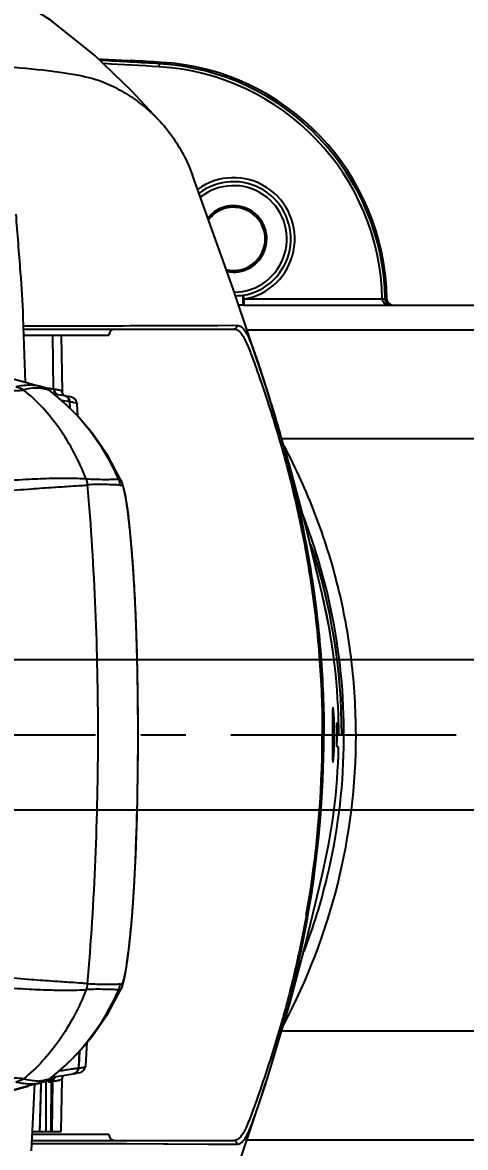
# Model space of a CAD drawing. Header units: millimetres. Extents: x 5828 to 6704, y 123 to 421.
# Drawn here: x 6426.43 to 6430.11, y 192.91 to 202.27 of the extents above; entities that cross this region are included whole.
import ezdxf

# ---------------------------------------------------------------- set-up
doc = ezdxf.new("R2010")
doc.units = ezdxf.units.MM
doc.linetypes.add('CENTER', pattern=[0.6, 0.375, -0.075, 0.075, -0.075])
for name, color, linetype in [('中心线', 7, 'Continuous'), ('外形图', 7, 'Continuous'), ('尺寸标注', 7, 'Continuous')]:
    doc.layers.add(name, color=color, linetype=linetype)
doc.styles.add('微软雅黑', font='msyh.ttc', dxfattribs={"height": 1.5})
doc.dimstyles.new('尺寸标注_1_20比例', dxfattribs={"dimtxt": 1.5, "dimasz": 1.25, "dimexe": 0.5, "dimexo": 0.4, "dimgap": 0.5, "dimtad": 1, "dimdec": 1, "dimlfac": 20, "dimdsep": 46, "dimtxsty": '微软雅黑', "dimcen": 0.09, "dimadec": 0, "dimazin": 0, "dimtp": 0.01, "dimtm": 0.01, "dimtfac": 1, "dimtdec": 1, "dimtofl": 0, "dimtmove": 0, "dimatfit": 3, "dimfxl": 1, "dimtolj": 1, "dimarcsym": 0})

# ---------------------------------------------------------------- blocks, each defined once
blk = doc.blocks.new('*D805')
at = {"layer": 'Defpoints', "color": 0}
for p in [(6422.8098, 207.0919), (6422.8098, 204.1861), (6419.9348, 196.9649)]:
    blk.add_point(p, dxfattribs=at)
at = {"layer": '尺寸标注', "color": 0, "lineweight": -2}
for p, q in [((6419.9348, 197.3649), (6419.9348, 207.5919)), ((6422.8098, 204.5861), (6422.8098, 207.5919)), ((6418.6848, 207.0919), (6417.4348, 207.0919)), ((6424.0598, 207.0919), (6429.9654, 207.0919))]:
    blk.add_line(p, q, dxfattribs=at)
at = {"layer": '尺寸标注', "color": 0}
for points in [[(6418.6848, 206.8836), (6418.6848, 207.3002), (6419.9348, 207.0919)], [(6424.0598, 207.3002), (6424.0598, 206.8836), (6422.8098, 207.0919)]]:
    blk.add_solid(points, dxfattribs=at)
at = {"layer": '尺寸标注', "color": 0, "insert": (6427.6376, 208.355), "char_height": 1.5, "attachment_point": 5, "style": '微软雅黑'}
blk.add_mtext('\\A1;57.5', dxfattribs=at)
blk = doc.blocks.new('*D806')
at = {"layer": 'Defpoints', "color": 0}
for p in [(6419.9348, 196.9649), (6419.9348, 195.7149), (6438.1534, 195.7149)]:
    blk.add_point(p, dxfattribs=at)
at = {"layer": '尺寸标注', "color": 0, "lineweight": -2}
for p, q in [((6438.1534, 198.2149), (6438.1534, 199.4649)), ((6420.3348, 196.9649), (6438.6534, 196.9649)), ((6420.3348, 195.7149), (6438.6534, 195.7149)), ((6438.1534, 194.4649), (6438.1534, 190.1465))]:
    blk.add_line(p, q, dxfattribs=at)
at = {"layer": '尺寸标注', "color": 0}
for points in [[(6437.9451, 198.2149), (6438.3618, 198.2149), (6438.1534, 196.9649)], [(6438.3618, 194.4649), (6437.9451, 194.4649), (6438.1534, 195.7149)]]:
    blk.add_solid(points, dxfattribs=at)
at = {"layer": '尺寸标注', "color": 0, "insert": (6436.8778, 191.6807), "char_height": 1.5, "attachment_point": 5, "rotation": 90, "style": '微软雅黑'}
blk.add_mtext('\\A1;25', dxfattribs=at)

msp = doc.modelspace()

# ---------------------------------------------------------------- linework, layer by layer
at = {"layer": '中心线', "linetype": 'CENTER', "ltscale": 5}
msp.add_line((6392.1624, 196.3399), (6436.3067, 196.3399), dxfattribs=at)
at = {"layer": '外形图', "color": 7, "linetype": 'Continuous'}
for p, q in [((6427.2933, 201.946), (6427.2823, 201.9466)), ((6427.3066, 201.9453), (6427.2933, 201.946)), ((6427.3173, 201.9449), (6427.3066, 201.9453)), ((6427.3323, 201.9446), (6427.3362, 201.9484)), ((6427.5671, 201.8971), (6427.5686, 201.922)), ((6427.5817, 201.9339), (6427.5686, 201.922)), ((6428.2717, 199.9131), (6428.2285, 199.9131)), ((6428.2661, 199.9957), (6428.2717, 199.9631)), ((6428.2717, 199.9631), (6428.2717, 199.9131)), ((6429.4218, 199.9631), (6428.2717, 199.9631)), ((6428.2717, 199.9131), (6429.4955, 199.9131)), ((6429.5079, 199.9149), (6429.5097, 199.9149)), ((6429.5097, 199.9149), (6431.9598, 199.9149)), ((6426.4532, 199.2703), (6426.4346, 199.8152)), ((6426.4349, 199.8113), (6426.4348, 199.815)), ((6426.4372, 199.7407), (6428.2115, 199.7462)), ((6427.7621, 199.7437), (6428.0531, 199.7451)), ((6428.0531, 199.7451), (6428.2115, 199.7462)), ((6426.438, 199.7149), (6428.1873, 199.7149)), ((6426.4397, 199.6649), (6427.1474, 199.6649)), ((6426.6878, 199.2139), (6426.6801, 199.6649)), ((6426.7508, 199.6649), (6426.759, 199.1936)), ((6428.2968, 199.7087), (6431.9598, 199.7087)), ((6426.5322, 199.2487), (6426.2904, 199.3142)), ((6426.5737, 199.2228), (6426.5734, 199.2229)), ((6426.5737, 199.2228), (6426.5734, 199.2228)), ((6426.6142, 199.226), (6426.6141, 199.226)), ((6426.6171, 199.2249), (6426.6141, 199.226)), ((6426.6151, 199.2156), (6426.615, 199.2156)), ((6426.6152, 199.2158), (6426.6151, 199.2158)), ((6426.6172, 199.2248), (6426.6171, 199.2249)), ((6426.6556, 199.2031), (6426.6554, 199.2032)), ((6426.6556, 199.2031), (6426.6554, 199.2032)), ((6426.6611, 199.1999), (6426.6614, 199.1997)), ((6426.6611, 199.1998), (6426.6614, 199.1997)), ((6426.6614, 199.1997), (6426.6614, 199.1997)), ((6426.7778, 199.16), (6426.6927, 199.1734)), ((6426.759, 199.1937), (6426.7591, 199.1932)), ((6426.7602, 199.184), (6426.7591, 199.1932)), ((6426.7738, 199.1606), (6426.7602, 199.184)), ((6426.7524, 199.1224), (6426.8226, 199.1118)), ((6426.8244, 199.0538), (6426.8226, 199.1118)), ((6426.8843, 199.0935), (6426.8846, 199.0933)), ((6426.8845, 199.0935), (6426.8845, 199.0933)), ((6426.8878, 198.9913), (6426.8846, 199.0933)), ((6428.5846, 198.8032), (6431.9598, 198.8032)), ((6426.9596, 198.4665), (6426.9588, 198.4665)), ((6426.9717, 198.4188), (6426.9709, 198.4188)), ((6427.2509, 198.4537), (6427.2509, 198.4537)), ((6427.3707, 197.3402), (6427.3709, 197.3402)), ((6429.045, 196.4399), (6429.0588, 196.4399)), ((6427.3908, 196.3399), (6427.391, 196.3399)), ((6429.0241, 196.3399), (6429.0463, 196.3399)), ((6429.0853, 196.3399), (6429.2037, 196.3399)), ((6429.0588, 196.2399), (6429.045, 196.2399)), ((6427.3705, 195.3396), (6427.3706, 195.3396)), ((6426.9583, 194.2199), (6426.9591, 194.2199)), ((6426.9704, 194.2676), (6426.9712, 194.2675)), ((6427.2505, 194.2273), (6427.2506, 194.2274)), ((6428.5846, 193.8767), (6431.9598, 193.8767)), ((6426.9562, 193.5849), (6426.9655, 193.7816)), ((6426.9014, 193.7065), (6426.8951, 193.5663)), ((6426.9017, 193.7065), (6426.8961, 193.5876)), ((6426.8464, 193.5589), (6426.8412, 193.5581)), ((6426.8942, 193.5663), (6426.8906, 193.5657)), ((6426.9559, 193.5849), (6426.9559, 193.5849)), ((6426.589, 193.4622), (6426.5807, 193.4614)), ((6426.5812, 193.4612), (6426.5808, 193.4612)), ((6426.589, 193.4622), (6426.5812, 193.4612)), ((6426.582, 193.4462), (6426.6103, 193.4544)), ((6426.6117, 193.4662), (6426.6083, 193.4656)), ((6426.6118, 193.4661), (6426.6085, 193.4654)), ((6426.6103, 193.4544), (6426.6135, 193.4555)), ((6426.6103, 193.4544), (6426.6103, 193.4544)), ((6426.6136, 193.4556), (6426.6135, 193.4555)), ((6426.6242, 193.4603), (6426.6241, 193.4419)), ((6426.6546, 193.4783), (6426.655, 193.4784)), ((6426.661, 193.4819), (6426.6607, 193.4817)), ((6426.661, 193.4819), (6426.6607, 193.4817)), ((6426.661, 193.4819), (6426.661, 193.4819)), ((6426.6792, 193.4549), (6426.6721, 193.0399)), ((6426.6752, 193.4906), (6426.8495, 193.5189)), ((6426.6849, 193.4557), (6426.6792, 193.4549)), ((6426.7513, 193.0399), (6426.759, 193.4776)), ((6426.7591, 193.4799), (6426.759, 193.4776)), ((6426.7591, 193.4799), (6426.7625, 193.4943)), ((6426.7625, 193.4943), (6426.7706, 193.5061)), ((6426.853, 193.5195), (6426.8683, 193.522)), ((6426.5507, 193.438), (6426.2898, 193.3674)), ((6426.503, 192.8785), (6426.5308, 193.4385)), ((6426.5386, 193.4347), (6426.5824, 193.4409)), ((6426.5717, 193.0399), (6426.5835, 193.4422)), ((6426.5764, 193.4449), (6426.582, 193.4462)), ((6426.5824, 193.441), (6426.5823, 193.4371)), ((6426.5824, 193.441), (6426.5835, 193.4422)), ((6427.1475, 193.0149), (6426.5098, 193.0149)), ((6426.511, 193.0399), (6426.7514, 193.0399)), ((6426.5073, 192.9649), (6428.1873, 192.9649)), ((6426.9881, 192.9392), (6428.2115, 192.9336)), ((6427.2957, 192.9384), (6427.9736, 192.9353)), ((6427.9736, 192.9353), (6428.2114, 192.9338)), ((6428.2967, 192.9712), (6431.9598, 192.9712))]:
    msp.add_line(p, q, dxfattribs=at)
for points in [[(6427.5967, 201.4158), (6427.3393, 201.6952), (6427.0302, 201.9897), (6426.6677, 202.2821), (6426.2682, 202.5412)], [(6427.3286, 201.9445), (6427.329, 201.9445), (6427.3289, 201.9445), (6427.3274, 201.9446), (6427.3249, 201.9446), (6427.3215, 201.9447), (6427.3173, 201.9449)], [(6428.9213, 197.5091), (6428.8667, 197.7403), (6428.7829, 198.0853), (6428.6529, 198.5749), (6428.4559, 199.233), (6428.1827, 200.0499), (6427.8435, 200.9941)], [(6426.4533, 199.7407), (6426.7863, 199.7408), (6427.0419, 199.7412), (6427.2622, 199.7417), (6427.7621, 199.7437)], [(6426.4772, 199.2637), (6426.4, 199.2849), (6426.3433, 199.3011), (6426.3238, 199.3068)], [(6426.5745, 199.2378), (6426.5667, 199.2397), (6426.5534, 199.2431), (6426.5322, 199.2487)], [(6426.6142, 199.226), (6426.5809, 199.2362), (6426.5742, 199.2379)], [(6426.6614, 199.1996), (6426.6375, 199.2154), (6426.6172, 199.2248)], [(6427.2509, 198.4537), (6427.142, 198.658), (6427.0114, 198.8465), (6426.8866, 198.9928), (6426.7605, 199.1164), (6426.6614, 199.1997)], [(6426.8844, 199.0932), (6426.8716, 199.1262), (6426.8546, 199.1402), (6426.8412, 199.1462), (6426.828, 199.1503), (6426.8124, 199.154), (6426.7934, 199.1575), (6426.7811, 199.1595)], [(6426.9597, 198.4664), (6426.9594, 198.4664), (6426.959, 198.4665), (6426.9587, 198.4665)], [(6427.3709, 197.3402), (6427.3614, 197.5462), (6427.3504, 197.7252), (6427.3369, 197.8968), (6427.3211, 198.0597), (6427.3048, 198.1961), (6427.2904, 198.2937), (6427.2784, 198.3597), (6427.2674, 198.4067), (6427.2552, 198.4439), (6427.2509, 198.4537)], [(6427.391, 196.3399), (6427.3889, 196.6653), (6427.3819, 197.0134), (6427.3709, 197.3402)], [(6427.3706, 195.3396), (6427.3816, 195.6623), (6427.3887, 196.0111), (6427.391, 196.3399)], [(6427.2506, 194.2274), (6427.2541, 194.2356), (6427.2662, 194.2714), (6427.2769, 194.3157), (6427.2884, 194.3769), (6427.3018, 194.4649), (6427.3178, 194.5942), (6427.3346, 194.7608), (6427.3492, 194.9427), (6427.3608, 195.1275), (6427.3706, 195.3396)], [(6427.8435, 191.6857), (6428.1765, 192.6122), (6428.4558, 193.4464), (6428.6531, 194.1056), (6428.7829, 194.5945), (6428.8667, 194.9397), (6428.9213, 195.1707)], [(6426.661, 193.4819), (6426.7596, 193.5647), (6426.886, 193.6885), (6427.0113, 193.8352), (6427.142, 194.0237), (6427.2506, 194.2274)], [(6426.9583, 194.2198), (6426.9586, 194.2198), (6426.9589, 194.2199), (6426.9592, 194.2199)], [(6426.8683, 193.522), (6426.8897, 193.5263), (6426.9075, 193.531), (6426.9233, 193.5372), (6426.9425, 193.5519), (6426.9559, 193.5849)], [(6426.5835, 193.4422), (6426.5837, 193.4446), (6426.5856, 193.4548)], [(6426.6136, 193.4556), (6426.6356, 193.4654), (6426.6611, 193.482)], [(6426.3248, 193.3751), (6426.3445, 193.3809), (6426.4009, 193.397), (6426.4771, 193.418)], [(6426.5507, 193.438), (6426.5671, 193.4424), (6426.5798, 193.4457), (6426.5824, 193.4463)], [(6426.9848, 192.9392), (6427.1174, 192.9389), (6427.2957, 192.9384)]]:
    msp.add_lwpolyline(points, dxfattribs=at)
for centre, radius, start, end in [((6423.9348, 142.0448), 59.9952, 86.801519, 87.007354), ((6423.9348, 142.0448), 59.9873, 86.527142, 86.993899), ((6423.9348, 142.0448), 59.9623, 86.527209, 86.966586), ((6427.4477, 204.9106), 2.9686, 266.80504, 267.17416), ((6427.3913, 203.7717), 1.8283, 267.17982, 267.63184), ((6427.3593, 203.0134), 1.0693, 267.66736, 267.8347), ((6427.3316, 202.1563), 0.2118, 268.67805, 269.07819), ((6427.3302, 202.0722), 0.1277, 269.07233, 269.64385), ((6427.3309, 201.9196), 0.0251, 86.74131, 95.01243), ((6423.9348, 142.0448), 60, 86.515409, 86.750135), ((6427.4476, 199.9261), 1.9746, 1.07283, 86.53209), ((6427.4476, 199.9261), 1.9996, 1.04273, 86.52986), ((6427.4602, 199.938), 1.9996, 0.75251, 86.51978), ((6428.1848, 200.4649), 0.5093, 279.8203, 126.01324), ((6428.1848, 200.4649), 0.4762, 279.8203, 127.27483), ((6428.1848, 200.4649), 0.4432, 270.90348, 128.65277), ((6428.1848, 200.4649), 0.2765, 258.37821, 140.9535), ((6428.1848, 200.4649), 0.2629, 256.63967, 142.6363), ((6428.1841, 201.0207), 1.0283, 270.98584, 274.56974), ((6429.5096, 199.9649), 0.05, 180.74026, 254.37678), ((6429.5097, 199.9653), 0.0504, 254.40783, 269.92025), ((6427.1974, 199.6649), 0.05, 90, 180), ((6426.4939, 198.8939), 0.3533, 81.37139, 86.0368), ((6426.4972, 198.9176), 0.3294, 76.49255, 81.3238), ((6426.5402, 198.9013), 0.3232, 76.59833, 84.05576), ((6426.5632, 199.0852), 0.1497, 68.90397, 70.0928), ((6426.5633, 199.0854), 0.1495, 59.64027, 68.90337), ((6426.5632, 199.0846), 0.1503, 52.06478, 68.94651), ((6425.2431, 188.82), 10.494, 82.29069, 82.4503), ((6426.5631, 199.0851), 0.1498, 52.04375, 59.63539), ((6426.5461, 198.9253), 0.2986, 68.55342, 71.72636), ((6425.503, 197.7239), 1.8752, 51.87074, 52.07266), ((6425.4783, 197.6965), 1.9121, 23.66091, 51.79502), ((6426.6104, 198.6767), 0.5428, 81.34873, 81.80116), ((6426.7411, 199.2128), 0.0486, 236.12947, 249.34687), ((6426.6616, 198.4234), 0.7458, 81.00493, 81.2776), ((6426.8199, 198.4058), 0.1516, 4.90713, 23.62121), ((6426.8207, 198.406), 0.1515, 4.86805, 23.5), ((6402.3647, 196.3455), 24.6934, 359.99451, 4.8162), ((6427.0909, 198.4038), 0.1511, 4.83812, 23.43957), ((6422.3776, 197.5352), 4.9709, 6.99661, 7.15416), ((6421.3922, 197.4161), 5.9635, 5.81849, 6.97947), ((6424.0316, 196.3394), 5.0723, 13.67726, 21.2366), ((6419.4106, 197.2085), 7.956, 5.18263, 5.85876), ((6417.9523, 197.0732), 9.4204, 4.75555, 5.20111), ((6417.4862, 197.0339), 9.8882, 4.2278, 4.7584), ((6424.0598, 196.3399), 5.0254, 0, 18.36811), ((6417.4972, 197.0348), 9.8772, 3.79143, 4.22746), ((6416.9869, 197.0012), 10.3886, 3.17634, 3.79037), ((6414.7109, 196.8733), 12.6682, 2.82532, 3.18344), ((6411.2611, 196.7032), 16.1222, 2.46111, 2.82472), ((6424.0683, 196.3408), 4.9916, 1.13842, 13.53469), ((6424.0598, 196.3399), 5.0005, 8.06558, 13.52131), ((6424.0376, 196.3411), 5.0661, 13.42219, 13.67461), ((6424.0312, 196.3398), 5.0726, 1.1593, 13.42005), ((6408.5351, 196.5843), 18.8508, 2.29822, 2.46649), ((6401.7579, 196.3114), 25.6334, 2.07765, 2.30018), ((6402.6054, 196.3417), 24.7855, 1.66324, 2.07857), ((6402.8287, 196.3489), 24.562, 1.35247, 1.66161), ((6402.5672, 196.3428), 24.8236, 0.92699, 1.35235), ((6402.3958, 196.3399), 24.995, 0.64131, 0.92724), ((6402.4865, 196.3407), 24.9043, 0.27014, 0.64196), ((6402.8687, 196.3426), 24.5221, 359.99373, 0.26992), ((6423.5263, 196.3399), 5.5196, 358.96222, 1.03778), ((6424.0598, 196.3399), 5.0005, 0, 1.14877), ((6424.0474, 196.3402), 5.0563, 359.9971, 1.15871), ((6402.3647, 196.3465), 24.6934, 355.17063, 359.99233), ((6402.5304, 196.3444), 24.8604, 357.68356, 359.98962), ((6424.0693, 196.3401), 5.1345, 332.00008, 359.9977), ((6420.3845, 196.3421), 8.5389, 349.86768, 359.98544), ((6420.3249, 196.342), 8.611, 349.95434, 359.9863), ((6424.0487, 196.3396), 5.0551, 358.84277, 0.00361), ((6424.0687, 196.3391), 4.9912, 346.46231, 358.86135), ((6424.0314, 196.34), 5.0724, 346.53296, 358.84193), ((6408.5817, 196.0977), 18.804, 357.51776, 357.68925), ((6411.4581, 195.9713), 15.9249, 357.13407, 357.52383), ((6414.7812, 195.8055), 12.5977, 356.81639, 357.1315), ((6424.0301, 196.3408), 5.0738, 339.18882, 346.5275), ((6417.0442, 195.6778), 10.3311, 356.11567, 356.82681), ((6417.4877, 195.6482), 9.8866, 355.77357, 356.11243), ((6417.512, 195.6465), 9.8622, 355.07707, 355.77332), ((6418.4899, 195.5613), 8.8806, 354.57457, 355.08318), ((6419.8117, 195.4342), 7.5527, 353.94747, 354.58665), ((6421.7401, 195.2257), 5.6131, 352.86915, 353.98809), ((6422.5417, 195.1266), 4.8053, 352.70795, 352.8548), ((6425.4779, 194.9853), 1.9121, 308.20246, 336.32579), ((6426.8194, 194.2806), 0.1516, 336.3664, 355.07934), ((6426.8202, 194.2804), 0.1515, 336.49163, 355.1192), ((6427.0904, 194.2777), 0.1512, 336.54795, 355.14871), ((6426.5457, 193.7827), 0.3234, 272.38393, 276.23274), ((6426.545, 193.7871), 0.3279, 277.70351, 281.16695), ((6426.5625, 193.5964), 0.1498, 288.59676, 290.51546), ((6426.5625, 193.5971), 0.1505, 289.83303, 307.91385), ((6426.5626, 193.5962), 0.1496, 290.51606, 300.34853), ((6426.5507, 193.7606), 0.3008, 286.49035, 290.20559), ((6426.5625, 193.5964), 0.1498, 300.35333, 307.94606), ((6425.5028, 194.9577), 1.8751, 307.91445, 308.12681), ((6426.7122, 193.2792), 0.1796, 105.80091, 107.87536), ((6426.1171, 197.2171), 3.804, 278.36095, 278.49736), ((6426.647, 193.8207), 0.3663, 281.738, 282.45941), ((6426.6937, 193.6267), 0.1666, 284.54366, 286.62153), ((6426.7381, 194.2226), 0.7125, 278.80542, 279.08539), ((6426.5033, 193.7645), 0.3279, 277.88073, 282.88505), ((6426.6371, 193.4407), 0.0547, 174.24398, 179.74786), ((6427.1975, 193.0149), 0.05, 180, 270)]:
    msp.add_arc(centre, radius, start, end, dxfattribs=at)
for points, knots in [([(6425.765, 201.9223), (6425.9163, 201.9176), (6426.1945, 201.906), (6426.5259, 201.8806), (6426.7524, 201.8519), (6426.9237, 201.8232), (6427.0683, 201.7872), (6427.1837, 201.7343), (6427.2533, 201.6966), (6427.3194, 201.6571), (6427.4022, 201.599), (6427.4974, 201.5209), (6427.5657, 201.4514), (6427.5967, 201.4158)], [0, 0, 0, 0, 0.231193, 0.425523, 0.507801, 0.57977, 0.691225, 0.73391, 0.773368, 0.812166, 0.851547, 0.927789, 1, 1, 1, 1]), ([(6427.3189, 201.9448), (6427.3196, 201.9448), (6427.3222, 201.9447), (6427.3248, 201.9446), (6427.3267, 201.9446)], [0, 0, 0, 0, 0.285745, 1, 1, 1, 1]), ([(6427.3294, 201.9445), (6427.3298, 201.9445), (6427.3308, 201.9445), (6427.3318, 201.9444), (6427.3323, 201.9446)], [0, 0, 0, 0, 0.40242, 1, 1, 1, 1]), ([(6427.5967, 201.4158), (6427.623, 201.3855), (6427.7241, 201.257), (6427.8011, 201.1098), (6427.8435, 200.9941)], [0, 0, 0, 0, 0.245581, 1, 1, 1, 1]), ([(6426.4348, 199.815), (6426.4304, 199.9396), (6426.4114, 200.2247), (6426.3877, 200.5094), (6426.3751, 200.6699)], [0, 0, 0, 0, 0.43637, 1, 1, 1, 1]), ([(6428.2717, 199.9131), (6428.2707, 199.9131), (6428.2687, 199.9167), (6428.2673, 199.9224), (6428.2658, 199.9317), (6428.2645, 199.9474), (6428.264, 199.969), (6428.2649, 199.9868), (6428.2661, 199.9957)], [0, 0, 0, 0, 0.036842, 0.116271, 0.231178, 0.364121, 0.682225, 1, 1, 1, 1]), ([(6429.4218, 199.9631), (6429.4221, 199.9585), (6429.4237, 199.9495), (6429.4332, 199.9349), (6429.4499, 199.9226), (6429.4723, 199.9148), (6429.4878, 199.9131), (6429.4955, 199.9131)], [0, 0, 0, 0, 0.140908, 0.274872, 0.524716, 0.76424, 1, 1, 1, 1]), ([(6429.4468, 199.9625), (6429.4467, 199.9626), (6429.4459, 199.9625), (6429.4445, 199.9628), (6429.4422, 199.9628), (6429.4377, 199.9629), (6429.4308, 199.963), (6429.425, 199.9631), (6429.4218, 199.9631)], [0, 0, 0, 0, 0.022954, 0.08209, 0.17543, 0.299812, 0.622348, 1, 1, 1, 1]), ([(6429.4955, 199.9131), (6429.4848, 199.9131), (6429.4592, 199.9222), (6429.4471, 199.9483), (6429.4468, 199.9625)], [0, 0, 0, 0, 0.430866, 1, 1, 1, 1]), ([(6428.2115, 199.7462), (6428.2135, 199.7391), (6428.21, 199.7223), (6428.1945, 199.7147), (6428.1872, 199.7149)], [0, 0, 0, 0, 0.500734, 1, 1, 1, 1]), ([(6428.2114, 199.7461), (6428.221, 199.7462), (6428.2425, 199.7414), (6428.2715, 199.7152), (6428.2994, 199.6686), (6428.3316, 199.5948), (6428.3719, 199.4843), (6428.4239, 199.3286), (6428.4886, 199.1247), (6428.5628, 198.8772), (6428.6401, 198.5967), (6428.74, 198.1887), (6428.8426, 197.6564), (6428.9191, 197.0024), (6428.9362, 196.561), (6428.9362, 196.3399)], [0, 0, 0, 0, 0.008098, 0.017872, 0.032282, 0.054045, 0.086222, 0.13224, 0.193529, 0.268046, 0.351818, 0.440825, 0.625025, 0.812092, 1, 1, 1, 1]), ([(6428.1876, 199.7149), (6428.1972, 199.7149), (6428.2187, 199.7097), (6428.2477, 199.6832), (6428.2759, 199.6365), (6428.3089, 199.563), (6428.3505, 199.4536), (6428.4048, 199.3004), (6428.4722, 199.1003), (6428.5487, 198.8574), (6428.6274, 198.5811), (6428.728, 198.1773), (6428.8301, 197.6489), (6428.9063, 196.9988), (6428.9233, 196.5599), (6428.9233, 196.3399)], [0, 0, 0, 0, 0.008197, 0.018122, 0.03273, 0.054705, 0.087038, 0.133022, 0.193932, 0.267845, 0.351123, 0.439911, 0.62421, 0.811618, 1, 1, 1, 1]), ([(6425.4188, 199.2388), (6425.5737, 199.223), (6425.783, 199.2058), (6426.0349, 199.2003), (6426.164, 199.1997), (6426.2642, 199.2004), (6426.3407, 199.202), (6426.3961, 199.2041), (6426.4263, 199.2065), (6426.438, 199.2082)], [0, 0, 0, 0, 0.45761, 0.616407, 0.740426, 0.837046, 0.911019, 0.965181, 1, 1, 1, 1]), ([(6426.5183, 199.2464), (6426.5074, 199.2472), (6426.4587, 199.2484), (6426.4101, 199.2417), (6426.373, 199.2347)], [0, 0, 0, 0, 0.224769, 1, 1, 1, 1]), ([(6426.5734, 199.2229), (6426.5627, 199.224), (6426.5171, 199.2264), (6426.4712, 199.2187), (6426.438, 199.2082)], [0, 0, 0, 0, 0.23657, 1, 1, 1, 1]), ([(6426.9597, 198.4664), (6426.9002, 198.6149), (6426.7581, 198.8876), (6426.5511, 199.1177), (6426.438, 199.2082)], [0, 0, 0, 0, 0.524863, 1, 1, 1, 1]), ([(6426.6397, 199.2089), (6426.6337, 199.2108), (6426.6256, 199.2132), (6426.6173, 199.2152), (6426.6152, 199.2158)], [0, 0, 0, 0, 0.744883, 1, 1, 1, 1]), ([(6426.6879, 199.214), (6426.685, 199.2144), (6426.6727, 199.2162), (6426.6604, 199.2179), (6426.6508, 199.2192)], [0, 0, 0, 0, 0.230824, 1, 1, 1, 1]), ([(6426.6879, 199.214), (6426.688, 199.2052), (6426.6925, 199.1887), (6426.7042, 199.1766), (6426.7105, 199.1725)], [0, 0, 0, 0, 0.541168, 1, 1, 1, 1]), ([(6426.7292, 199.2067), (6426.7266, 199.2073), (6426.7143, 199.2098), (6426.7019, 199.2119), (6426.6921, 199.2133)], [0, 0, 0, 0, 0.213935, 1, 1, 1, 1]), ([(6426.6921, 199.2133), (6426.6921, 199.2088), (6426.6943, 199.193), (6426.7046, 199.1787), (6426.714, 199.1724)], [0, 0, 0, 0, 0.282787, 1, 1, 1, 1]), ([(6426.7448, 199.2027), (6426.7437, 199.2031), (6426.7385, 199.2046), (6426.7333, 199.2058), (6426.7292, 199.2067)], [0, 0, 0, 0, 0.218121, 1, 1, 1, 1]), ([(6426.759, 199.1937), (6426.759, 199.1943), (6426.7571, 199.1988), (6426.752, 199.2002), (6426.7483, 199.2015)], [0, 0, 0, 0, 0.151742, 1, 1, 1, 1]), ([(6426.8188, 199.1124), (6426.8185, 199.1236), (6426.8101, 199.1465), (6426.7886, 199.1582), (6426.7778, 199.16)], [0, 0, 0, 0, 0.50599, 1, 1, 1, 1]), ([(6426.8225, 199.1118), (6426.8222, 199.1231), (6426.8136, 199.1461), (6426.792, 199.1578), (6426.7811, 199.1595)], [0, 0, 0, 0, 0.506078, 1, 1, 1, 1]), ([(6426.8226, 199.1118), (6426.8314, 199.1104), (6426.8467, 199.1079), (6426.8663, 199.1034), (6426.8781, 199.0998), (6426.8843, 199.0955), (6426.8845, 199.0935)], [0, 0, 0, 0, 0.407289, 0.710301, 0.904307, 1, 1, 1, 1]), ([(6429.2037, 196.3399), (6429.2026, 196.5483), (6429.1789, 196.9653), (6429.0644, 197.5809), (6428.8774, 198.178), (6428.7039, 198.5573), (6428.6072, 198.7413)], [0, 0, 0, 0, 0.250271, 0.500398, 0.75033, 1, 1, 1, 1]), ([(6425.2779, 198.2917), (6425.5067, 198.3054), (6425.8337, 198.3308), (6426.2417, 198.3652), (6426.4845, 198.3853), (6426.6749, 198.3985), (6426.8143, 198.407), (6426.9072, 198.413), (6426.9544, 198.4162), (6426.9709, 198.4188)], [0, 0, 0, 0, 0.405017, 0.579436, 0.723659, 0.835452, 0.916672, 0.970446, 1, 1, 1, 1]), ([(6426.9587, 198.4665), (6426.9411, 198.4684), (6426.8923, 198.4711), (6426.7973, 198.4734), (6426.657, 198.4713), (6426.4676, 198.4641), (6426.2279, 198.4474), (6425.8267, 198.4121), (6425.5057, 198.3823), (6425.2807, 198.3679)], [0, 0, 0, 0, 0.031559, 0.087143, 0.169548, 0.281624, 0.425138, 0.597973, 1, 1, 1, 1]), ([(6427.2296, 198.4639), (6427.2114, 198.4637), (6427.1722, 198.4621), (6427.1092, 198.4619), (6427.0374, 198.4623), (6426.9866, 198.4649), (6426.9597, 198.4664)], [0, 0, 0, 0, 0.202224, 0.435226, 0.699986, 1, 1, 1, 1]), ([(6427.2415, 198.4165), (6427.2228, 198.4182), (6427.1827, 198.4198), (6427.1189, 198.4214), (6427.0477, 198.4218), (6426.9978, 198.4203), (6426.9717, 198.4188)], [0, 0, 0, 0, 0.209227, 0.445562, 0.709233, 1, 1, 1, 1]), ([(6427.2509, 198.4537), (6427.2494, 198.457), (6427.247, 198.4622), (6427.2385, 198.467), (6427.233, 198.4642), (6427.2296, 198.4639)], [0, 0, 0, 0, 0.398375, 0.617958, 1, 1, 1, 1]), ([(6427.2415, 198.4165), (6427.2438, 198.4163), (6427.2482, 198.4169), (6427.2547, 198.4166), (6427.2593, 198.4122), (6427.2653, 198.4022), (6427.2722, 198.3802), (6427.2809, 198.3434), (6427.2902, 198.2922), (6427.3002, 198.2276), (6427.3066, 198.1801), (6427.3098, 198.1543)], [0, 0, 0, 0, 0.024024, 0.04823, 0.064646, 0.088968, 0.171976, 0.306181, 0.491404, 0.72413, 1, 1, 1, 1]), ([(6429.012, 196.5649), (6429.0116, 196.5649), (6429.011, 196.5629), (6429.0104, 196.5601), (6429.0098, 196.5545), (6429.0091, 196.5434), (6429.0084, 196.5246), (6429.0079, 196.497), (6429.0076, 196.4634), (6429.0075, 196.4249), (6429.0071, 196.3833), (6429.0068, 196.3545), (6429.0068, 196.3399)], [0, 0, 0, 0, 0.005914, 0.020607, 0.044528, 0.077604, 0.169872, 0.294038, 0.445253, 0.617831, 0.805375, 1, 1, 1, 1]), ([(6429.0235, 196.3399), (6429.0235, 196.3546), (6429.0236, 196.3833), (6429.0232, 196.425), (6429.0216, 196.4634), (6429.0199, 196.497), (6429.018, 196.5246), (6429.0163, 196.5434), (6429.0149, 196.5545), (6429.0139, 196.5601), (6429.0132, 196.563), (6429.0125, 196.5649), (6429.012, 196.5649)], [0, 0, 0, 0, 0.194366, 0.381602, 0.553965, 0.705072, 0.829243, 0.921689, 0.954911, 0.979012, 0.99391, 1, 1, 1, 1]), ([(6429.0068, 196.3399), (6429.0068, 196.3253), (6429.0071, 196.2966), (6429.0075, 196.2549), (6429.0076, 196.2165), (6429.0079, 196.1828), (6429.0084, 196.1553), (6429.0091, 196.1364), (6429.0098, 196.1254), (6429.0104, 196.1198), (6429.011, 196.1169), (6429.0116, 196.1149), (6429.012, 196.1149)], [0, 0, 0, 0, 0.194606, 0.382097, 0.554665, 0.705903, 0.830093, 0.922385, 0.955466, 0.979391, 0.994089, 1, 1, 1, 1]), ([(6429.012, 196.1149), (6429.0125, 196.1149), (6429.0132, 196.1169), (6429.0139, 196.1198), (6429.0149, 196.1254), (6429.0163, 196.1364), (6429.018, 196.1552), (6429.0199, 196.1828), (6429.0217, 196.2165), (6429.0232, 196.2549), (6429.0236, 196.2966), (6429.0235, 196.3253), (6429.0235, 196.3399)], [0, 0, 0, 0, 0.006089, 0.020982, 0.045081, 0.078301, 0.170732, 0.294883, 0.44597, 0.618335, 0.805616, 1, 1, 1, 1]), ([(6428.7901, 194.8399), (6428.7634, 194.6894), (6428.7035, 194.3963), (6428.5968, 193.9817), (6428.4874, 193.6234), (6428.3934, 193.3458), (6428.3307, 193.1711), (6428.2911, 193.0765), (6428.269, 193.0317), (6428.2489, 193), (6428.2292, 192.979), (6428.2087, 192.9673), (6428.1944, 192.965), (6428.1876, 192.9649)], [0, 0, 0, 0, 0.229833, 0.449478, 0.643449, 0.792838, 0.890065, 0.922455, 0.946878, 0.965085, 0.978759, 0.989766, 1, 1, 1, 1]), ([(6428.2114, 192.9338), (6428.2182, 192.9339), (6428.2324, 192.9359), (6428.253, 192.9473), (6428.2727, 192.9683), (6428.2927, 193), (6428.3145, 193.0452), (6428.3533, 193.1412), (6428.4139, 193.3198), (6428.5044, 193.6042), (6428.6111, 193.97), (6428.7172, 194.3911), (6428.7771, 194.6879), (6428.8039, 194.8399)], [0, 0, 0, 0, 0.01007, 0.020869, 0.034298, 0.052221, 0.076379, 0.108568, 0.205775, 0.356055, 0.551178, 0.770942, 1, 1, 1, 1]), ([(6428.7901, 194.8399), (6428.792, 194.84), (6428.7966, 194.8401), (6428.8013, 194.8397), (6428.8041, 194.8399)], [0, 0, 0, 0, 0.396336, 1, 1, 1, 1]), ([(6427.241, 194.2649), (6427.2433, 194.265), (6427.2476, 194.2644), (6427.2563, 194.2645), (6427.2642, 194.2771), (6427.2711, 194.2984), (6427.2798, 194.3342), (6427.2889, 194.3833), (6427.2988, 194.4458), (6427.305, 194.4917), (6427.3082, 194.5167)], [0, 0, 0, 0, 0.024604, 0.049203, 0.088916, 0.170807, 0.304251, 0.489279, 0.722674, 1, 1, 1, 1]), ([(6426.9704, 194.2676), (6426.9637, 194.2687), (6426.9471, 194.2707), (6426.9001, 194.2747), (6426.8139, 194.2802), (6426.6746, 194.2894), (6426.4843, 194.3029), (6426.2415, 194.3235), (6425.951, 194.3483), (6425.6239, 194.3744), (6425.3952, 194.3907), (6425.2774, 194.3977)], [0, 0, 0, 0, 0.011989, 0.029584, 0.083359, 0.164562, 0.27624, 0.420403, 0.594888, 0.791459, 1, 1, 1, 1]), ([(6425.2803, 194.3214), (6425.3962, 194.3141), (6425.6209, 194.296), (6426.022, 194.2595), (6426.3702, 194.2281), (6426.6565, 194.2165), (6426.7967, 194.214), (6426.8918, 194.2158), (6426.9406, 194.2182), (6426.9583, 194.2198)], [0, 0, 0, 0, 0.207171, 0.401961, 0.718305, 0.83042, 0.912864, 0.968447, 1, 1, 1, 1]), ([(6426.9592, 194.2199), (6426.8997, 194.0714), (6426.7575, 193.7985), (6426.5504, 193.5682), (6426.4374, 193.4775)], [0, 0, 0, 0, 0.524834, 1, 1, 1, 1]), ([(6427.2291, 194.2175), (6427.2109, 194.2181), (6427.1718, 194.2207), (6427.1087, 194.222), (6427.0369, 194.2228), (6426.9861, 194.2212), (6426.9592, 194.2199)], [0, 0, 0, 0, 0.202363, 0.435433, 0.700171, 1, 1, 1, 1]), ([(6427.241, 194.2649), (6427.2223, 194.2636), (6427.1822, 194.2628), (6427.1184, 194.2625), (6427.0472, 194.2634), (6426.9973, 194.2657), (6426.9712, 194.2675)], [0, 0, 0, 0, 0.209044, 0.445323, 0.709034, 1, 1, 1, 1]), ([(6427.2291, 194.2175), (6427.2307, 194.2174), (6427.2339, 194.2169), (6427.2386, 194.2151), (6427.245, 194.217), (6427.2474, 194.2212), (6427.2488, 194.2237)], [0, 0, 0, 0, 0.211393, 0.417629, 0.632527, 1, 1, 1, 1]), ([(6426.8411, 193.5581), (6426.8363, 193.5574), (6426.8175, 193.5547), (6426.7988, 193.552), (6426.7848, 193.5498)], [0, 0, 0, 0, 0.256419, 1, 1, 1, 1]), ([(6426.8916, 193.5657), (6426.888, 193.5651), (6426.8729, 193.5627), (6426.8578, 193.5605), (6426.8464, 193.5589)], [0, 0, 0, 0, 0.241575, 1, 1, 1, 1]), ([(6426.8905, 193.5657), (6426.89, 193.5546), (6426.8814, 193.5322), (6426.8603, 193.5207), (6426.8495, 193.5189)], [0, 0, 0, 0, 0.505068, 1, 1, 1, 1]), ([(6426.8941, 193.5663), (6426.8937, 193.5552), (6426.885, 193.5327), (6426.8638, 193.5212), (6426.853, 193.5195)], [0, 0, 0, 0, 0.504439, 1, 1, 1, 1]), ([(6426.8941, 193.5663), (6426.9029, 193.5677), (6426.9183, 193.5702), (6426.938, 193.5748), (6426.9498, 193.5784), (6426.9558, 193.5828), (6426.9559, 193.5849)], [0, 0, 0, 0, 0.407169, 0.715182, 0.906914, 1, 1, 1, 1]), ([(6426.4374, 193.4775), (6426.4257, 193.4796), (6426.3954, 193.4819), (6426.3401, 193.4845), (6426.2636, 193.4864), (6426.1634, 193.4875), (6426.0344, 193.4872), (6425.8683, 193.484), (6425.6588, 193.472), (6425.5036, 193.4583), (6425.4182, 193.4495)], [0, 0, 0, 0, 0.034803, 0.088978, 0.162934, 0.259517, 0.38349, 0.542251, 0.747661, 1, 1, 1, 1]), ([(6426.3723, 193.451), (6426.3889, 193.4476), (6426.4468, 193.4373), (6426.5066, 193.434), (6426.5482, 193.4397)], [0, 0, 0, 0, 0.286866, 1, 1, 1, 1]), ([(6426.5591, 193.4595), (6426.5395, 193.4587), (6426.498, 193.461), (6426.4578, 193.4709), (6426.4374, 193.4776)], [0, 0, 0, 0, 0.478199, 1, 1, 1, 1]), ([(6426.6361, 193.4721), (6426.6301, 193.4704), (6426.622, 193.4683), (6426.6139, 193.4665), (6426.6118, 193.4661)], [0, 0, 0, 0, 0.745193, 1, 1, 1, 1]), ([(6426.6571, 193.4501), (6426.655, 193.4497), (6426.6489, 193.4503), (6426.6428, 193.4579), (6426.6396, 193.4639), (6426.6381, 193.467)], [0, 0, 0, 0, 0.239517, 0.619389, 1, 1, 1, 1]), ([(6426.6581, 193.4734), (6426.6578, 193.4717), (6426.6567, 193.4639), (6426.6567, 193.4561), (6426.6571, 193.4501)], [0, 0, 0, 0, 0.233194, 1, 1, 1, 1]), ([(6426.6677, 193.4532), (6426.6682, 193.4533), (6426.669, 193.4534), (6426.6699, 193.4536), (6426.6702, 193.4536)], [0, 0, 0, 0, 0.601312, 1, 1, 1, 1]), ([(6426.6907, 193.4788), (6426.688, 193.4736), (6426.6855, 193.4658), (6426.6849, 193.4579), (6426.6849, 193.4557)], [0, 0, 0, 0, 0.73593, 1, 1, 1, 1]), ([(6426.7216, 193.4621), (6426.7189, 193.4616), (6426.7067, 193.4592), (6426.6945, 193.4572), (6426.6849, 193.4557)], [0, 0, 0, 0, 0.219355, 1, 1, 1, 1]), ([(6426.759, 193.4776), (6426.759, 193.477), (6426.7577, 193.4732), (6426.7537, 193.4716), (6426.7508, 193.4703)], [0, 0, 0, 0, 0.1665, 1, 1, 1, 1]), ([(6426.5081, 192.9396), (6426.5516, 192.9396), (6426.7116, 192.9395), (6426.8716, 192.9394), (6426.9881, 192.9392)], [0, 0, 0, 0, 0.271963, 1, 1, 1, 1]), ([(6428.2115, 192.9337), (6428.2134, 192.9408), (6428.21, 192.9575), (6428.1946, 192.9651), (6428.1873, 192.965)], [0, 0, 0, 0, 0.500733, 1, 1, 1, 1])]:
    msp.add_open_spline(points, degree=3, knots=knots, dxfattribs=at)
for points in [[(6427.3362, 201.9484), (6427.3318, 201.9486), (6427.3271, 201.9476), (6427.3231, 201.9455)], [(6429.4596, 199.9643), (6429.4553, 199.9642), (6429.451, 199.9636), (6429.4468, 199.9625)], [(6429.4955, 199.9131), (6429.4995, 199.9141), (6429.5037, 199.9148), (6429.5079, 199.9149)], [(6426.373, 199.2347), (6426.3961, 199.2312), (6426.419, 199.2218), (6426.438, 199.2082)], [(6426.6556, 199.2031), (6426.6576, 199.2023), (6426.6594, 199.2012), (6426.6611, 199.1999)], [(6426.7105, 199.1725), (6426.7136, 199.1706), (6426.7169, 199.1689), (6426.7203, 199.1677)], [(6426.7483, 199.2015), (6426.7472, 199.2019), (6426.746, 199.2023), (6426.7448, 199.2027)], [(6427.2488, 194.2237), (6427.2494, 194.2249), (6427.25, 194.2261), (6427.2505, 194.2274)], [(6426.7848, 193.5498), (6426.767, 193.547), (6426.7493, 193.544), (6426.7315, 193.5412)], [(6426.4374, 193.4775), (6426.4184, 193.4639), (6426.3955, 193.4545), (6426.3723, 193.451)], [(6426.6607, 193.4817), (6426.659, 193.4803), (6426.657, 193.4792), (6426.655, 193.4784)], [(6426.6606, 193.4831), (6426.6595, 193.48), (6426.6587, 193.4767), (6426.6581, 193.4734)], [(6426.6633, 193.452), (6426.6648, 193.4524), (6426.6662, 193.4528), (6426.6677, 193.4532)], [(6426.6669, 193.0399), (6426.6681, 193.1778), (6426.6692, 193.3157), (6426.6702, 193.4536)], [(6426.6763, 193.4771), (6426.6725, 193.47), (6426.6703, 193.4617), (6426.6702, 193.4536)], [(6426.692, 193.4944), (6426.6855, 193.4901), (6426.68, 193.484), (6426.6763, 193.4771)], [(6426.6853, 193.4784), (6426.6814, 193.4713), (6426.6793, 193.463), (6426.6792, 193.4549)], [(6426.6998, 193.4949), (6426.6939, 193.4907), (6426.6888, 193.4849), (6426.6853, 193.4784)], [(6426.7055, 193.4958), (6426.6994, 193.4914), (6426.6942, 193.4854), (6426.6907, 193.4788)], [(6426.7355, 193.4654), (6426.7324, 193.4645), (6426.7292, 193.4638), (6426.7261, 193.4631)], [(6426.7508, 193.4703), (6426.7477, 193.469), (6426.7446, 193.4679), (6426.7414, 193.467)], [(6426.5823, 193.4371), (6426.5783, 193.3047), (6426.5744, 193.1723), (6426.5706, 193.0399)], [(6426.6241, 193.4419), (6426.6234, 193.3079), (6426.6226, 193.1739), (6426.6218, 193.0399)]]:
    msp.add_open_spline(points, degree=3, dxfattribs=at)

# ---------------------------------------------------------------- dimensions: what is measured, and where the dimension line sits
at = {"layer": '尺寸标注'}
dim = msp.add_linear_dim(base=(6422.8098, 207.0919), p1=(6419.9348, 196.9649), p2=(6422.8098, 204.1861), dimstyle='尺寸标注_1_20比例', dxfattribs=at)
dim.commit()
dim.dimension.update_dxf_attribs({"geometry": '*D805', "text_midpoint": (6427.6376, 208.355)})
dim = msp.add_linear_dim(base=(6438.1534, 195.7149), p1=(6419.9348, 196.9649), p2=(6419.9348, 195.7149), angle=90, dimstyle='尺寸标注_1_20比例', dxfattribs=at)
dim.commit()
dim.dimension.update_dxf_attribs({"geometry": '*D806', "text_midpoint": (6436.8778, 191.6807)})

doc.saveas('drawing.dxf')
